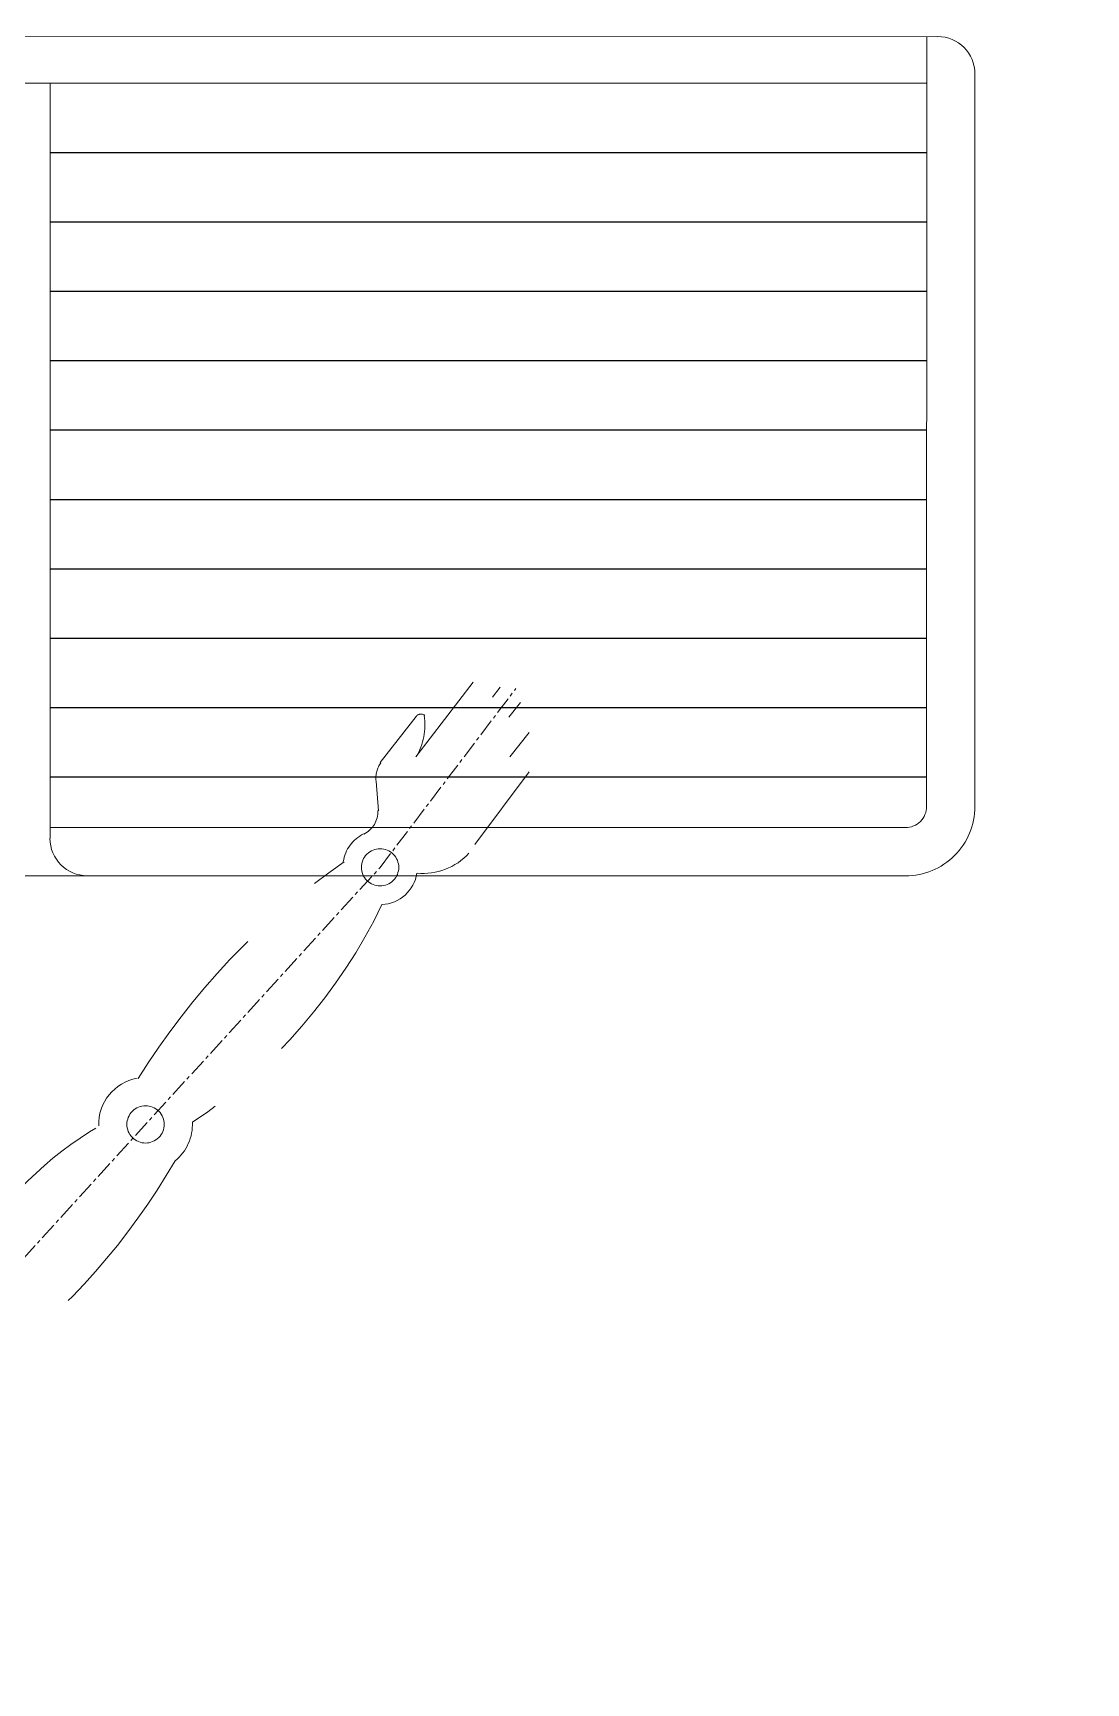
# Model space of a CAD drawing. Header units: centimetres. Extents: x 370416 to 395283, y 44791 to 69658.
# Drawn here: x 380683.4 to 380759.3, y 56505 to 56623.9 of the extents above; entities that cross this region are included whole.
import ezdxf

# ---------------------------------------------------------------- set-up
doc = ezdxf.new("R2010")
doc.units = ezdxf.units.CM
doc.linetypes.add('CENTER', pattern=[2, 1.25, -0.25, 0.25, -0.25])
doc.linetypes.add('DASHED', pattern=[19.05, 12.7, -6.35])
doc.layers.add('AR-FURNITURE', color=251, linetype='Continuous')
doc.layers.add('dimension', color=7, linetype='Continuous')

# ---------------------------------------------------------------- blocks, each defined once
blk = doc.blocks.new('billing')
at = {"layer": 'AR-FURNITURE', "color": 9, "lineweight": 15, "true_color": 0xafd9aa}
for p, q in [((38747.81, 15112.06), (38747.81, 15287.11)), ((38751.17, 15285.32), (38751.16, 15112.85)), ((38808.3, 15139.37), (38808.3, 15225.27)), ((38805.61, 15176.01), (38751.17, 15176.02)), ((38804.82, 15176.01), (38804.82, 15114.37)), ((38808.3, 15139.37), (38808.3, 15114.37)), ((38747.81, 15112.85), (38803.3, 15112.85)), ((38750.49, 15109.37), (38803.3, 15109.37))]:
    blk.add_line(p, q, dxfattribs=at)
at = {"layer": 'AR-FURNITURE', "color": 8, "linetype": 'CENTER', "lineweight": 15}
for p, q in [((38844.75, 15186.02), (38807.69, 15152.23)), ((38844.75, 15186.02), (38807.69, 15152.23)), ((38807.69, 15152.23), (38794.79, 15142.44)), ((38807.69, 15152.23), (38794.79, 15142.44))]:
    blk.add_line(p, q, dxfattribs=at)
at = {"layer": 'AR-FURNITURE', "color": 9, "ltscale": 0.25, "true_color": 0xafd9aa}
for p, q in [((38756.17, 15176.02), (38756.16, 15112.85)), ((38761.17, 15176.02), (38761.16, 15112.85)), ((38766.17, 15176.02), (38766.16, 15112.85)), ((38771.17, 15176.02), (38771.16, 15112.85)), ((38776.17, 15176.02), (38776.16, 15112.85)), ((38781.17, 15176.02), (38781.16, 15112.85)), ((38786.17, 15176.02), (38786.16, 15112.85)), ((38791.17, 15176.02), (38791.16, 15112.85)), ((38796.17, 15176.01), (38796.16, 15112.85)), ((38801.17, 15176.01), (38801.16, 15112.85))]:
    blk.add_line(p, q, dxfattribs=at)
at = {"layer": 'AR-FURNITURE', "color": 8, "linetype": 'DASHED', "lineweight": 15}
for p, q in [((38800.14, 15152.23), (38796.82, 15149.64)), ((38800.14, 15152.23), (38796.82, 15149.64)), ((38803.61, 15152.35), (38801.48, 15152.52)), ((38803.61, 15152.35), (38801.48, 15152.52)), ((38799.72, 15149.65), (38794.34, 15145.53)), ((38799.72, 15149.65), (38794.34, 15145.53)), ((38806.05, 15145.4), (38800.81, 15141.48)), ((38806.05, 15145.4), (38800.81, 15141.48)), ((38795.42, 15144.13), (38794.71, 15143.59)), ((38795.42, 15144.13), (38794.71, 15143.59)), ((38796.86, 15142.96), (38795.8, 15142.11)), ((38796.86, 15142.96), (38795.8, 15142.11)), ((38799.73, 15142.88), (38797.96, 15141.48)), ((38799.73, 15142.88), (38797.96, 15141.48))]:
    blk.add_line(p, q, dxfattribs=at)
at = {"layer": 'AR-FURNITURE', "color": 9, "lineweight": 15, "true_color": 0xafd9aa}
for centre, radius, start, end in [((38805.61, 15173.33), 2.69, 359.9986, 89.9986), ((38803.3, 15114.37), 5, 270, 0), ((38803.3, 15114.37), 1.52, 270, 0), ((38750.49, 15112.06), 2.69, 179.9986, 269.9986)]:
    blk.add_arc(centre, radius, start, end, dxfattribs=at)
at = {"layer": 'AR-FURNITURE', "color": 8, "linetype": 'DASHED', "lineweight": 15}
for centre, major_axis, start_param, end_param in [((38849.02, 15159.09), (-18.62, 18.62), -0.240877, 0.252231), ((38849.02, 15159.09), (-18.62, 18.62), -0.240877, 0.252231), ((38804.28, 15209.6), (34.77, 34.77), 4.450207, 4.850097), ((38804.28, 15209.6), (34.77, 34.77), 4.450207, 4.850097), ((38826.22, 15169.13), (-2.39, 2.39), -0.817808, 0.603799), ((38826.22, 15169.13), (-2.39, 2.39), -0.817808, 0.603799), ((38826.22, 15169.13), (-0.95, 0.95), -0.000025, 6.28316), ((38826.22, 15169.13), (-0.95, 0.95), -0.000025, 6.28316), ((38850.63, 15124.88), (-37.24, 37.24), -0.231396, 0.18073), ((38850.63, 15124.88), (-37.24, 37.24), -0.231396, 0.18073), ((38826.22, 15169.13), (2.39, 2.39), 3.88088, 4.818366), ((38826.22, 15169.13), (2.39, 2.39), 3.88088, 4.818366), ((38793.29, 15187.58), (-27.85, 27.85), 2.804955, 3.339217), ((38793.29, 15187.58), (-27.85, 27.85), 2.804955, 3.339217), ((38807.69, 15152.23), (-1.9, 1.9), -0.631791, 0.327767), ((38807.69, 15152.23), (-1.9, 1.9), -0.631791, 0.327767), ((38803.68, 15154.19), (-1.27, 1.27), 2.310084, 3.469367), ((38803.68, 15154.19), (-1.27, 1.27), 2.310084, 3.469367), ((38807.69, 15152.23), (0.95, 0.95), 1.570771220878729, 7.853956528058315), ((38807.69, 15152.23), (0.95, 0.95), 1.570771220878729, 7.853956528058315), ((38801.24, 15150.74), (-1.27, 1.27), -0.920159, -0.134761), ((38801.24, 15150.74), (-1.27, 1.27), -0.920159, -0.134761), ((38807.69, 15152.23), (1.9, 1.9), 4.080563, 5.451677), ((38807.69, 15152.23), (1.9, 1.9), 4.080563, 5.451677), ((38797.09, 15149.28), (-0.317, 0.317), -0.134761, 1.436035), ((38797.09, 15149.28), (-0.317, 0.317), -0.134761, 1.436035), ((38797.41, 15153.51), (3.19, 3.19), 3.776051, 4.465665), ((38797.41, 15153.51), (3.19, 3.19), 3.776051, 4.465665), ((38803.65, 15149.14), (3.17, 3.17), 4.666278, 5.593572), ((38803.65, 15149.14), (3.17, 3.17), 4.666278, 5.593572)]:
    blk.add_ellipse(centre, major_axis=major_axis, ratio=1, start_param=start_param, end_param=end_param, dxfattribs=at)

msp = doc.modelspace()

# ---------------------------------------------------------------- linework, layer by layer
msp.add_circle((382849.73, 57224.74), 12433.5)

# ---------------------------------------------------------------- block references
at = {"layer": 'dimension', "lineweight": 18, "xscale": -1, "rotation": 89.9914264380911}
msp.add_blockref('billing', (395866.45, 95369.22), dxfattribs=at)
msp.add_blockref('billing', (395866.45, 95369.22), dxfattribs=at)
msp.add_blockref('billing', (395866.45, 95369.22), dxfattribs=at)
msp.add_blockref('billing', (395866.45, 95369.22), dxfattribs=at)

doc.saveas('drawing.dxf')
